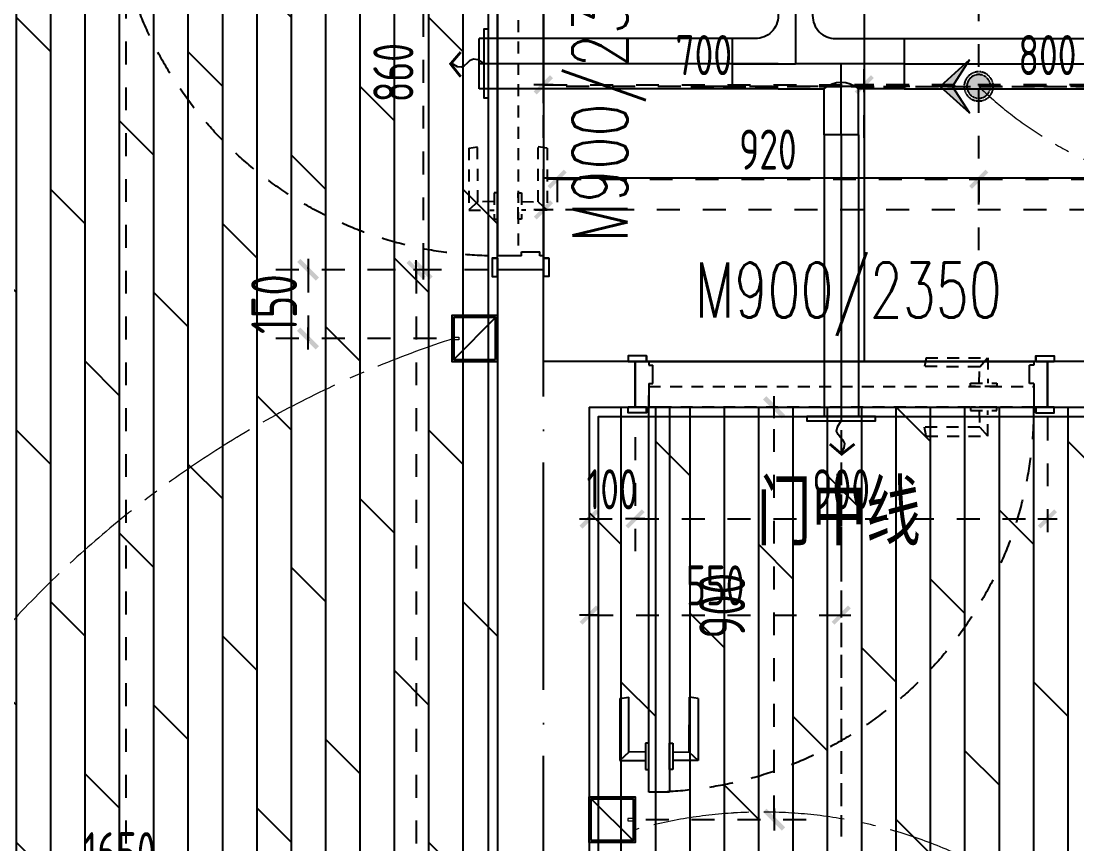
# Model space of a CAD drawing. Extents: x 133656 to 214778, y 12424 to 51506.
# Drawn here: x 158456 to 160760, y 17847 to 19642 of the extents above; entities that cross this region are included whole.
import ezdxf

# ---------------------------------------------------------------- set-up
doc = ezdxf.new("R2010")
doc.units = 0
doc.header["$MEASUREMENT"] = 0
for name, pattern in [('CENTER2', [1.125, 0.75, -0.125, 0.125, -0.125]), ('DASH', [0.35, 0.25, -0.1]), ('图纸索引线', [1.414175, 0.440583, -0.082865, 0.082865, -0.092515, 0.440583, -0.082865, 0.082865, -0.109034]), ('家具立面虚线', [93.035549, 25.891757, -20.481609, 26.180266, -20.481917]), ('家具虚线平面', [100, 50, -50]), ('索引', [26.102844, 8.811668, -1.657301, 1.657301, -1.850304, 8.811668, -1.657301, 1.657301]), ('轴线', [1279.947105, 991.697132, -142.311249, 0, -145.938724])]:
    doc.linetypes.add(name, pattern=pattern)
doc.layers.get('Defpoints').update_dxf_attribs({"color": 8})
for name, color, linetype in [('A31.土建轴线', 251, 'Continuous'), ('B4.装修完成面', 112, 'Continuous'), ('B6.新建墙体定位', 203, 'Continuous'), ('C1.新建门', 70, 'Continuous'), ('C2.门编号', 10, 'Continuous'), ('E1.地面-(平面图)', 136, 'Continuous'), ('E3.地面填充(网）', 250, 'Continuous'), ('E7.地面_尺寸', 50, 'Continuous'), ('G1.天花造型', 30, 'Continuous'), ('G3.天花灯具', 52, 'Continuous'), ('G4.天花灯位', 71, 'Continuous'), ('H3.顶面烟感', 102, 'Continuous'), ('K1.机电开关', 30, 'Continuous'), ('K2.强电插座', 132, 'Continuous'), ('WALL', 6, 'Continuous'), ('暖-风-平面图-新风-中心线', 5, 'CENTER2'), ('暖-风-平面图-新风-端线', 2, 'ByLayer'), ('暖-风-平面图-新风-风管', 3, 'ByLayer')]:
    doc.layers.add(name, color=color, linetype=linetype)
doc.layers.add('灯具连线', color=30, linetype='Continuous', lineweight=13)
doc.styles.add('_TCH_SPACE', font='SIMPLEX', dxfattribs={"height": 5, "bigfont": 'GBCBIG'})
doc.styles.add('宋体', font='')
doc.styles.add('标注数字', font='dim.shx', dxfattribs={"width": 0.8})
doc.styles.get('宋体').set_extended_font_data('SimSun')
doc.dimstyles.new('设计2017', dxfattribs={"dimscale": 100, "dimtxt": 2.5, "dimasz": 0.06, "dimexe": 2, "dimexo": 2.5, "dimgap": 0.6, "dimtad": 1, "dimdec": 0, "dimrnd": 5, "dimzin": 0, "dimdsep": 46, "dimtxsty": '标注数字', "dimblk": 'HBA_DIMENSION_TICK', "dimcen": 0.125, "dimclrd": 44, "dimclre": 44, "dimclrt": 50, "dimadec": 0, "dimazin": 0, "dimtfac": 1, "dimtdec": 0, "dimtix": 1, "dimtmove": 0, "dimatfit": 3, "dimldrblk": 'HBA_Leader_Arrow', "dimfxl": 7, "dimfxlon": 1, "dimtvp": 1, "dimtolj": 1, "dimtzin": 0, "dimarcsym": 0})

# ---------------------------------------------------------------- blocks, each defined once
blk = doc.blocks.new('HBA_DIMENSION_TICK')
at = {"color": 0, "linetype": 'ByBlock'}
for p, q in [((-10, 0), (0, 0)), ((0, 0), (10, 0))]:
    blk.add_line(p, q, dxfattribs=at)
at = {"color": 50, "linetype": 'ByBlock'}
blk.add_solid([(-10, -7), (-7, -10), (7, 10), (10, 7)], dxfattribs=at)
blk = doc.blocks.new('*D98')
at = {"layer": 'Defpoints', "color": 0, "linetype": '家具虚线平面', "transparency": 16777216}
for p in [(159696.1, 18799.6), (160099.6, 18799.6), (159696.1, 17899.6)]:
    blk.add_point(p, dxfattribs=at)
at = {"layer": 'K2.强电插座', "color": 44, "linetype": '家具虚线平面', "lineweight": -2, "transparency": 16777216}
for p, q in [((159819.6, 18799.6), (160179.6, 18799.6)), ((160099.6, 17902), (160099.6, 18797.2)), ((159819.6, 17899.6), (160179.6, 17899.6))]:
    blk.add_line(p, q, dxfattribs=at)
at = {"layer": 'K2.强电插座', "color": 44, "linetype": '家具虚线平面', "lineweight": -2, "transparency": 16777216, "xscale": 2.4, "yscale": 2.4, "zscale": 2.4}
for p, rotation in [((160099.6, 18799.6), 90), ((160099.6, 17899.6), 270)]:
    blk.add_blockref('HBA_DIMENSION_TICK', p, dxfattribs=dict(at, rotation=rotation))
at = {"layer": 'K2.强电插座', "color": 50, "linetype": '家具虚线平面', "transparency": 16777216, "insert": (159986.4, 18366.3), "char_height": 100, "attachment_point": 5, "rotation": 90, "style": '标注数字'}
blk.add_mtext('\\A1;900', dxfattribs=at)
blk = doc.blocks.new('HBA_Leader_Arrow')
at = {"color": 0, "linetype": 'ByBlock', "ltscale": 0.5}
blk.add_line((3.5, 0), (-10, 0), dxfattribs=at)
for points in [[(-10.99, 11.28), (-6.57, 14.38), (-0.55, 0), (3.5, 0)], [(-10.99, -11.28), (-6.57, -14.38), (-0.55, 0), (3.5, 0)]]:
    blk.add_solid(points, dxfattribs=at)
blk = doc.blocks.new('*U55')
at = {"linetype": 'ByBlock'}
blk.add_line((6.7, 6.7), (0.3, 0.3), dxfattribs=at)
for points in [[(0, 7), (7, 7), (7, 0), (0, 0)], [(0.3, 6.7), (6.7, 6.7), (6.7, 0.3), (0.3, 0.3)]]:
    blk.add_lwpolyline(points, close=True, dxfattribs=at)
at = {"color": 0, "linetype": 'ByBlock', "lineweight": 0}
blk.add_lwpolyline([(3.7, 1.09), (3.3, 1.09), (3.3, 0.3), (3.7, 0.3)], close=True, dxfattribs=at)
blk = doc.blocks.new('*D141')
at = {"layer": 'Defpoints', "color": 0, "linetype": '家具虚线平面', "transparency": 16777216}
for p in [(159496.1, 19099.6), (159082.5, 18949.6), (159496.1, 18949.6)]:
    blk.add_point(p, dxfattribs=at)
at = {"layer": 'K1.机电开关', "color": 44, "linetype": '家具虚线平面', "lineweight": -2, "transparency": 16777216}
for p, q in [((159082.5, 19102), (159082.5, 19104.4)), ((159362.5, 19099.6), (159002.5, 19099.6)), ((159082.5, 19099.6), (159082.5, 18949.6)), ((159362.5, 18949.6), (159002.5, 18949.6)), ((159082.5, 18947.2), (159082.5, 18944.8))]:
    blk.add_line(p, q, dxfattribs=at)
at = {"layer": 'K1.机电开关', "color": 44, "linetype": '家具虚线平面', "lineweight": -2, "transparency": 16777216, "xscale": 2.4, "yscale": 2.4, "zscale": 2.4}
for p, rotation in [((159082.5, 19099.6), 270), ((159082.5, 18949.6), 90)]:
    blk.add_blockref('HBA_DIMENSION_TICK', p, dxfattribs=dict(at, rotation=rotation))
at = {"layer": 'K1.机电开关', "color": 50, "linetype": '家具虚线平面', "transparency": 16777216, "insert": (159008.5, 19024.6), "char_height": 100, "attachment_point": 5, "rotation": 90, "style": '标注数字'}
blk.add_mtext('\\A1;150', dxfattribs=at)
blk = doc.blocks.new('A$C19652AA9')
h = blk.add_hatch(color=0)
h.dxf.hatch_style = 1
h.paths.add_polyline_path([(31.9, 90.8), (90.2, 0.1), (31.9, -90.8), (132.6, 0)])
h = blk.add_hatch(color=0)
h.dxf.hatch_style = 1
edge = h.paths.add_edge_path()
edge.add_arc((0, 0), 40.5, 0, 360)
at = {"color": 0}
blk.add_lwpolyline([(31.9, 90.8), (132.6, 0), (31.9, -90.8), (90.2, 0.1)], close=True, dxfattribs=at)
at = {"color": 0, "linetype": '图纸索引线'}
for radius in [50, 40.5]:
    blk.add_circle((0, 0), radius, dxfattribs=at)
blk = doc.blocks.new('*U238')
at = {"layer": 'C1.新建门'}
for p, q in [((45, 840), (0, 840)), ((0, 840), (0, 0)), ((45, 0), (45, 840)), ((-7.2, 790.3), (0, 790.3)), ((-7.2, 733.2), (-7.2, 790.3)), ((0, 790.3), (0, 733.2)), ((52.2, 790.3), (45, 790.3)), ((45, 790.3), (45, 733.2)), ((52.2, 733.2), (52.2, 790.3)), ((-63.1, 770.8), (-7.2, 771)), ((-62.9, 635.8), (-63.1, 770.8)), ((-43.4, 752.9), (-63.1, 770.8)), ((108.1, 770.8), (52.2, 771)), ((88.4, 752.9), (108.1, 770.8)), ((107.9, 635.8), (108.1, 770.8)), ((-43.4, 752.9), (-43.5, 632.7)), ((-7.2, 751.9), (-43.4, 752.9)), ((-7.2, 733.2), (-7.2, 751.9)), ((52.2, 751.9), (88.4, 752.9)), ((52.2, 733.2), (52.2, 751.9)), ((88.4, 752.9), (88.5, 632.7)), ((0, 733.2), (-7.2, 733.2)), ((45, 733.2), (52.2, 733.2)), ((-62.9, 635.8), (-43.5, 632.7)), ((107.9, 635.8), (88.5, 632.7)), ((45, 0), (0, 0))]:
    blk.add_line(p, q, dxfattribs=at)
at = {"layer": 'C1.新建门', "color": 39, "linetype": '家具立面虚线'}
for p, q in [((605, 62.9), (601.9, 43.5)), ((605, 62.9), (740, 63.1)), ((722.1, 43.4), (740, 63.1)), ((740, 63.1), (740.2, 7.2)), ((722.1, 43.4), (601.9, 43.5)), ((721.1, 7.2), (722.1, 43.4)), ((702.3, 0), (702.3, 7.2)), ((702.3, 7.2), (721.1, 7.2)), ((702.3, 7.2), (759.5, 7.2)), ((759.5, 0), (702.3, 0)), ((759.5, 7.2), (759.5, 0)), ((702.3, -45), (702.3, -52.2)), ((759.5, -45), (702.3, -45)), ((759.5, -52.2), (759.5, -45)), ((702.3, -52.2), (721.1, -52.2)), ((702.3, -52.2), (759.5, -52.2)), ((721.1, -52.2), (722.1, -88.4)), ((740, -108.1), (740.2, -52.2)), ((722.1, -88.4), (601.9, -88.5)), ((605, -107.9), (601.9, -88.5)), ((722.1, -88.4), (740, -108.1)), ((605, -107.9), (740, -108.1))]:
    blk.add_line(p, q, dxfattribs=at)
blk.add_lwpolyline([(0, -45), (840, -45), (840, 0), (0, 0)], close=True, dxfattribs=at)
at = {"layer": 'C1.新建门', "linetype": '家具立面虚线', "ltscale": 2}
blk.add_arc((0, 0), 840, 1.2422, 90, dxfattribs=at)
blk = doc.blocks.new('线条方形')
at = {"color": 0}
blk.add_lwpolyline([(0, -12), (0, 0), (-40, 0)], dxfattribs=at)
blk.add_lwpolyline([(-40, 0), (0, 0), (0, -12), (-40, -12)], close=True, dxfattribs=at)
blk = doc.blocks.new('*U241')
at = {"color": 33}
for p, q in [((830, -52), (830, 0)), ((840, 0), (830, 0)), ((860, -100), (860, 0)), ((-40, -100), (-40, 0)), ((-20, 0), (-10, 0)), ((-10, -52), (-10, 0)), ((-10, -52), (-1, -52)), ((-1, -52), (-1, -92)), ((830, -52), (821, -52)), ((821, -52), (821, -92)), ((-10, -100), (-10, -92)), ((-10, -92), (-1, -92)), ((830, -92), (821, -92)), ((830, -100), (830, -92)), ((-15, -100), (-10, -100)), ((835, -100), (830, -100))]:
    blk.add_line(p, q, dxfattribs=at)
at = {"layer": 'E1.地面-(平面图)'}
for p, q in [((-10, 0), (830, 0)), ((-10, -100), (830, -100))]:
    blk.add_line(p, q, dxfattribs=at)
at = {"layer": 'G1.天花造型', "color": 4}
for p, q in [((-10, 0), (830, 0)), ((-10, 0), (830, 0)), ((-10, -100), (830, -100)), ((-10, -100), (830, -100))]:
    blk.add_line(p, q, dxfattribs=at)
at = {"color": 33, "xscale": -1, "rotation": 180}
blk.add_blockref('线条方形', (-15, 0), dxfattribs=at)
at = {"color": 33, "rotation": 180}
blk.add_blockref('线条方形', (835, 0), dxfattribs=at)
at = {"color": 33}
blk.add_blockref('线条方形', (-15, -100), dxfattribs=at)
at = {"color": 33, "xscale": -1}
blk.add_blockref('线条方形', (835, -100), dxfattribs=at)
blk = doc.blocks.new('*U242')
at = {"color": 33}
for p, q in [((830, -52), (830, 0)), ((840, 0), (830, 0)), ((860, -100), (860, 0)), ((-40, -100), (-40, 0)), ((-20, 0), (-10, 0)), ((-10, -52), (-10, 0)), ((-10, -52), (-1, -52)), ((-1, -52), (-1, -92)), ((830, -52), (821, -52)), ((821, -52), (821, -92)), ((-10, -100), (-10, -92)), ((-10, -92), (-1, -92)), ((830, -92), (821, -92)), ((830, -100), (830, -92)), ((-15, -100), (-10, -100)), ((835, -100), (830, -100))]:
    blk.add_line(p, q, dxfattribs=at)
at = {"layer": 'E1.地面-(平面图)'}
for p, q in [((-10, 0), (830, 0)), ((-10, -100), (830, -100))]:
    blk.add_line(p, q, dxfattribs=at)
at = {"layer": 'G1.天花造型', "color": 4}
for p, q in [((-10, 0), (830, 0)), ((-10, 0), (830, 0)), ((-10, -100), (830, -100)), ((-10, -100), (830, -100))]:
    blk.add_line(p, q, dxfattribs=at)
at = {"color": 33, "xscale": -1, "rotation": 180}
blk.add_blockref('线条方形', (-15, 0), dxfattribs=at)
at = {"color": 33, "rotation": 180}
blk.add_blockref('线条方形', (835, 0), dxfattribs=at)
at = {"color": 33}
blk.add_blockref('线条方形', (-15, -100), dxfattribs=at)
at = {"color": 33, "xscale": -1}
blk.add_blockref('线条方形', (835, -100), dxfattribs=at)
blk = doc.blocks.new('*D269')
at = {"layer": 'Defpoints', "color": 0, "linetype": '家具虚线平面', "transparency": 16777216}
for p in [(160296.1, 19503.2), (160296.1, 19299.6), (161096.1, 19299.6)]:
    blk.add_point(p, dxfattribs=at)
at = {"layer": 'E7.地面_尺寸', "color": 44, "linetype": '家具虚线平面', "lineweight": -2, "transparency": 16777216}
for p, q in [((160296.1, 19387.1), (160296.1, 19573.2)), ((161096.1, 19387.1), (161096.1, 19573.2)), ((161094, 19503.2), (160298.2, 19503.2))]:
    blk.add_line(p, q, dxfattribs=at)
at = {"layer": 'E7.地面_尺寸', "color": 44, "linetype": '家具虚线平面', "lineweight": -2, "transparency": 16777216, "xscale": 2.1, "yscale": 2.1, "zscale": 2.1, "rotation": 180}
blk.add_blockref('HBA_DIMENSION_TICK', (160296.1, 19503.2), dxfattribs=at)
at = {"layer": 'E7.地面_尺寸', "color": 44, "linetype": '家具虚线平面', "lineweight": -2, "transparency": 16777216, "xscale": 2.1, "yscale": 2.1, "zscale": 2.1}
blk.add_blockref('HBA_DIMENSION_TICK', (161096.1, 19503.2), dxfattribs=at)
at = {"layer": 'E7.地面_尺寸', "color": 50, "linetype": '家具虚线平面', "transparency": 16777216, "insert": (160696.1, 19567.9), "char_height": 87.5, "attachment_point": 5, "style": '标注数字'}
blk.add_mtext('\\A1;800', dxfattribs=at)
blk = doc.blocks.new('*D271')
at = {"layer": 'Defpoints', "color": 0, "linetype": '家具虚线平面', "transparency": 16777216}
for p in [(160296.1, 19503.2), (159596.1, 19299.6), (160296.1, 19299.6)]:
    blk.add_point(p, dxfattribs=at)
at = {"layer": 'E7.地面_尺寸', "color": 44, "linetype": '家具虚线平面', "lineweight": -2, "transparency": 16777216}
for p, q in [((159596.1, 19387.1), (159596.1, 19573.2)), ((160296.1, 19387.1), (160296.1, 19573.2)), ((159598.2, 19503.2), (160294, 19503.2))]:
    blk.add_line(p, q, dxfattribs=at)
at = {"layer": 'E7.地面_尺寸', "color": 44, "linetype": '家具虚线平面', "lineweight": -2, "transparency": 16777216, "xscale": 2.1, "yscale": 2.1, "zscale": 2.1, "rotation": 180}
blk.add_blockref('HBA_DIMENSION_TICK', (159596.1, 19503.2), dxfattribs=at)
at = {"layer": 'E7.地面_尺寸', "color": 44, "linetype": '家具虚线平面', "lineweight": -2, "transparency": 16777216, "xscale": 2.1, "yscale": 2.1, "zscale": 2.1}
blk.add_blockref('HBA_DIMENSION_TICK', (160296.1, 19503.2), dxfattribs=at)
at = {"layer": 'E7.地面_尺寸', "color": 50, "linetype": '家具虚线平面', "transparency": 16777216, "insert": (159946.1, 19567.9), "char_height": 87.5, "attachment_point": 5, "style": '标注数字'}
blk.add_mtext('\\A1;700', dxfattribs=at)
blk = doc.blocks.new('xfk')
at = {"const_width": 6}
blk.add_lwpolyline([(28.9, 60.4), (0.9, 82.5), (-24.9, 60.4)], dxfattribs=at)
blk.add_lwpolyline([(-0.6, 80.6), (6.7, 68.3), (7.5, 59.1), (4, 52), (-1.6, 45.8), (-7, 39.6), (-10, 32.3), (-8.4, 22.8), (0, 10)])
blk.add_lwpolyline([(75, 0), (-75, 0), (-75, 10), (75, 10)], close=True)
blk = doc.blocks.new('*D314')
at = {"layer": 'Defpoints', "color": 0, "linetype": '家具虚线平面', "transparency": 16777216}
for p in [(159696.1, 18730), (160246.1, 18720), (160246.1, 18345.9)]:
    blk.add_point(p, dxfattribs=at)
at = {"layer": 'H3.顶面烟感', "color": 44, "linetype": '家具虚线平面', "lineweight": -2, "transparency": 16777216}
for p, q in [((159696.1, 18590.9), (159696.1, 18275.9)), ((160246.1, 18590.9), (160246.1, 18275.9)), ((159698.2, 18345.9), (160244, 18345.9))]:
    blk.add_line(p, q, dxfattribs=at)
at = {"layer": 'H3.顶面烟感', "color": 44, "linetype": '家具虚线平面', "lineweight": -2, "transparency": 16777216, "xscale": 2.1, "yscale": 2.1, "zscale": 2.1, "rotation": 180}
blk.add_blockref('HBA_DIMENSION_TICK', (159696.1, 18345.9), dxfattribs=at)
at = {"layer": 'H3.顶面烟感', "color": 44, "linetype": '家具虚线平面', "lineweight": -2, "transparency": 16777216, "xscale": 2.1, "yscale": 2.1, "zscale": 2.1}
blk.add_blockref('HBA_DIMENSION_TICK', (160246.1, 18345.9), dxfattribs=at)
at = {"layer": 'H3.顶面烟感', "color": 50, "linetype": '家具虚线平面', "transparency": 16777216, "insert": (159971.1, 18410.7), "char_height": 87.5, "attachment_point": 5, "style": '标注数字'}
blk.add_mtext('\\A1;550', dxfattribs=at)
blk = doc.blocks.new('*D318')
at = {"layer": 'Defpoints', "color": 0, "linetype": '家具虚线平面', "transparency": 16777216}
for p in [(159496.1, 17763.8), (159496.1, 17559.6), (157846.1, 17474.6)]:
    blk.add_point(p, dxfattribs=at)
at = {"layer": 'H3.顶面烟感', "color": 44, "linetype": '家具虚线平面', "lineweight": -2, "transparency": 16777216}
for p, q in [((157846.1, 17562.1), (157846.1, 17833.8)), ((159496.1, 17647.1), (159496.1, 17833.8)), ((157848.2, 17763.8), (159494, 17763.8))]:
    blk.add_line(p, q, dxfattribs=at)
at = {"layer": 'H3.顶面烟感', "color": 44, "linetype": '家具虚线平面', "lineweight": -2, "transparency": 16777216, "xscale": 2.1, "yscale": 2.1, "zscale": 2.1, "rotation": 180}
blk.add_blockref('HBA_DIMENSION_TICK', (157846.1, 17763.8), dxfattribs=at)
at = {"layer": 'H3.顶面烟感', "color": 44, "linetype": '家具虚线平面', "lineweight": -2, "transparency": 16777216, "xscale": 2.1, "yscale": 2.1, "zscale": 2.1}
blk.add_blockref('HBA_DIMENSION_TICK', (159496.1, 17763.8), dxfattribs=at)
at = {"layer": 'H3.顶面烟感', "color": 50, "linetype": '家具虚线平面', "transparency": 16777216, "insert": (158671.1, 17828.6), "char_height": 87.5, "attachment_point": 5, "style": '标注数字'}
blk.add_mtext('\\A1;1650', dxfattribs=at)
blk = doc.blocks.new('*D466')
at = {"layer": 'B6.新建墙体定位', "color": 44, "linetype": '家具虚线平面', "lineweight": -2, "transparency": 16777216}
for p, q in [((159473.6, 19959.6), (159263.4, 19959.6)), ((159333.4, 19957.5), (159333.4, 19101.7)), ((159473.6, 19099.6), (159263.4, 19099.6))]:
    blk.add_line(p, q, dxfattribs=at)
at = {"layer": 'Defpoints', "color": 0, "linetype": '家具虚线平面', "transparency": 16777216}
for p in [(159561.1, 19959.6), (159333.4, 19099.6), (159561.1, 19099.6)]:
    blk.add_point(p, dxfattribs=at)
at = {"layer": 'B6.新建墙体定位', "color": 44, "linetype": '家具虚线平面', "lineweight": -2, "transparency": 16777216, "xscale": 2.1, "yscale": 2.1, "zscale": 2.1}
for p, rotation in [((159333.4, 19959.6), 90), ((159333.4, 19099.6), 270)]:
    blk.add_blockref('HBA_DIMENSION_TICK', p, dxfattribs=dict(at, rotation=rotation))
at = {"layer": 'B6.新建墙体定位', "color": 50, "linetype": '家具虚线平面', "transparency": 16777216, "insert": (159268.7, 19529.6), "char_height": 87.5, "attachment_point": 5, "rotation": 90, "style": '标注数字'}
blk.add_mtext('\\A1;860', dxfattribs=at)
blk = doc.blocks.new('*D467')
at = {"layer": 'B6.新建墙体定位', "color": 44, "linetype": '家具虚线平面', "lineweight": -2, "transparency": 16777216}
for p, q in [((159473.6, 19099.6), (159248.4, 19099.6)), ((159318.4, 19097.5), (159318.4, 15201.7)), ((159318.4, 15199.6), (159388.4, 15199.6))]:
    blk.add_line(p, q, dxfattribs=at)
at = {"layer": 'Defpoints', "color": 0, "linetype": '家具虚线平面', "transparency": 16777216}
for p in [(159561.1, 19099.6), (159296.1, 15199.6), (159318.4, 15199.6)]:
    blk.add_point(p, dxfattribs=at)
at = {"layer": 'B6.新建墙体定位', "color": 44, "linetype": '家具虚线平面', "lineweight": -2, "transparency": 16777216, "xscale": 2.1, "yscale": 2.1, "zscale": 2.1}
for p, rotation in [((159318.4, 19099.6), 90), ((159318.4, 15199.6), 270)]:
    blk.add_blockref('HBA_DIMENSION_TICK', p, dxfattribs=dict(at, rotation=rotation))
at = {"layer": 'B6.新建墙体定位', "color": 50, "linetype": '家具虚线平面', "transparency": 16777216, "insert": (159253.7, 17149.6), "char_height": 87.5, "attachment_point": 5, "rotation": 90, "style": '标注数字'}
blk.add_mtext('\\A1;3900', dxfattribs=at)
blk = doc.blocks.new('*D468')
at = {"layer": 'B6.新建墙体定位', "color": 44, "linetype": '家具虚线平面', "lineweight": -2, "transparency": 16777216}
for p, q in [((158929.9, 20099.6), (158614.9, 20099.6)), ((158684.9, 20097.5), (158684.9, 15201.7)), ((158929.9, 15199.6), (158614.9, 15199.6))]:
    blk.add_line(p, q, dxfattribs=at)
at = {"layer": 'Defpoints', "color": 0, "linetype": '家具虚线平面', "transparency": 16777216}
for p in [(159091.7, 20099.6), (158684.9, 15199.6), (159121.4, 15199.6)]:
    blk.add_point(p, dxfattribs=at)
at = {"layer": 'B6.新建墙体定位', "color": 44, "linetype": '家具虚线平面', "lineweight": -2, "transparency": 16777216, "xscale": 2.1, "yscale": 2.1, "zscale": 2.1}
for p, rotation in [((158684.9, 20099.6), 90), ((158684.9, 15199.6), 270)]:
    blk.add_blockref('HBA_DIMENSION_TICK', p, dxfattribs=dict(at, rotation=rotation))
at = {"layer": 'B6.新建墙体定位', "color": 50, "linetype": '家具虚线平面', "transparency": 16777216, "insert": (158620.2, 17649.6), "char_height": 87.5, "attachment_point": 5, "rotation": 90, "style": '标注数字'}
blk.add_mtext('\\A1;4900', dxfattribs=at)
blk = doc.blocks.new('*D485')
at = {"layer": 'B6.新建墙体定位', "color": 44, "linetype": '家具虚线平面', "lineweight": -2, "transparency": 16777216}
for p, q in [((159796.1, 18734.1), (159796.1, 18485.7)), ((159696.1, 18712.1), (159696.1, 18485.7)), ((159694, 18555.7), (159691.9, 18555.7)), ((159696.1, 18555.7), (159796.1, 18555.7)), ((159798.2, 18555.7), (159800.3, 18555.7))]:
    blk.add_line(p, q, dxfattribs=at)
at = {"layer": 'Defpoints', "color": 0, "linetype": '家具虚线平面', "transparency": 16777216}
for p in [(159796.1, 18821.6), (159696.1, 18799.6), (159796.1, 18555.7)]:
    blk.add_point(p, dxfattribs=at)
at = {"layer": 'B6.新建墙体定位', "color": 44, "linetype": '家具虚线平面', "lineweight": -2, "transparency": 16777216, "xscale": 2.1, "yscale": 2.1, "zscale": 2.1}
blk.add_blockref('HBA_DIMENSION_TICK', (159696.1, 18555.7), dxfattribs=at)
at = {"layer": 'B6.新建墙体定位', "color": 44, "linetype": '家具虚线平面', "lineweight": -2, "transparency": 16777216, "xscale": 2.1, "yscale": 2.1, "zscale": 2.1, "rotation": 180}
blk.add_blockref('HBA_DIMENSION_TICK', (159796.1, 18555.7), dxfattribs=at)
at = {"layer": 'B6.新建墙体定位', "color": 50, "linetype": '家具虚线平面', "transparency": 16777216, "insert": (159746.1, 18620.5), "char_height": 87.5, "attachment_point": 5, "style": '标注数字'}
blk.add_mtext('\\A1;100', dxfattribs=at)
blk = doc.blocks.new('*D486')
at = {"layer": 'B6.新建墙体定位', "color": 44, "linetype": '家具虚线平面', "lineweight": -2, "transparency": 16777216}
for p, q in [((160696.1, 18777.1), (160696.1, 18485.7)), ((159796.1, 18734.1), (159796.1, 18485.7)), ((159798.2, 18555.7), (160694, 18555.7))]:
    blk.add_line(p, q, dxfattribs=at)
at = {"layer": 'Defpoints', "color": 0, "linetype": '家具虚线平面', "transparency": 16777216}
for p in [(160696.1, 18864.6), (159796.1, 18821.6), (160696.1, 18555.7)]:
    blk.add_point(p, dxfattribs=at)
at = {"layer": 'B6.新建墙体定位', "color": 44, "linetype": '家具虚线平面', "lineweight": -2, "transparency": 16777216, "xscale": 2.1, "yscale": 2.1, "zscale": 2.1, "rotation": 180}
blk.add_blockref('HBA_DIMENSION_TICK', (159796.1, 18555.7), dxfattribs=at)
at = {"layer": 'B6.新建墙体定位', "color": 44, "linetype": '家具虚线平面', "lineweight": -2, "transparency": 16777216, "xscale": 2.1, "yscale": 2.1, "zscale": 2.1}
blk.add_blockref('HBA_DIMENSION_TICK', (160696.1, 18555.7), dxfattribs=at)
at = {"layer": 'B6.新建墙体定位', "color": 50, "linetype": '家具虚线平面', "transparency": 16777216, "insert": (160246.1, 18620.5), "char_height": 87.5, "attachment_point": 5, "style": '标注数字'}
blk.add_mtext('\\A1;900', dxfattribs=at)
blk = doc.blocks.new('*D535')
at = {"layer": 'Defpoints', "color": 0, "linetype": '家具虚线平面', "transparency": 16777216}
for p in [(159626.1, 19345.7), (160546.1, 19345.7), (160546.1, 19297)]:
    blk.add_point(p, dxfattribs=at)
at = {"layer": 'G4.天花灯位', "color": 44, "linetype": '家具虚线平面', "lineweight": -2, "transparency": 16777216}
for p, q in [((159626.1, 19297), (159626.1, 19227)), ((159628.2, 19297), (160544, 19297)), ((160546.1, 19297), (160546.1, 19227))]:
    blk.add_line(p, q, dxfattribs=at)
at = {"layer": 'G4.天花灯位', "color": 44, "linetype": '家具虚线平面', "lineweight": -2, "transparency": 16777216, "xscale": 2.1, "yscale": 2.1, "zscale": 2.1, "rotation": 180}
blk.add_blockref('HBA_DIMENSION_TICK', (159626.1, 19297), dxfattribs=at)
at = {"layer": 'G4.天花灯位', "color": 44, "linetype": '家具虚线平面', "lineweight": -2, "transparency": 16777216, "xscale": 2.1, "yscale": 2.1, "zscale": 2.1}
blk.add_blockref('HBA_DIMENSION_TICK', (160546.1, 19297), dxfattribs=at)
at = {"layer": 'G4.天花灯位', "color": 50, "linetype": '家具虚线平面', "transparency": 16777216, "insert": (160086.1, 19361.8), "char_height": 87.5, "attachment_point": 5, "style": '标注数字'}
blk.add_mtext('\\A1;920', dxfattribs=at)
blk = doc.blocks.new('*D536')
at = {"layer": 'Defpoints', "color": 0, "linetype": '家具虚线平面', "transparency": 16777216}
for p in [(160546.1, 19345.7), (161746.1, 19297), (161746.1, 19297)]:
    blk.add_point(p, dxfattribs=at)
at = {"layer": 'G4.天花灯位', "color": 44, "linetype": '家具虚线平面', "lineweight": -2, "transparency": 16777216}
for p, q in [((161746.1, 19297), (161746.1, 19367)), ((160546.1, 19297), (160546.1, 19227)), ((160548.2, 19297), (161744, 19297))]:
    blk.add_line(p, q, dxfattribs=at)
at = {"layer": 'G4.天花灯位', "color": 44, "linetype": '家具虚线平面', "lineweight": -2, "transparency": 16777216, "xscale": 2.1, "yscale": 2.1, "zscale": 2.1, "rotation": 180}
blk.add_blockref('HBA_DIMENSION_TICK', (160546.1, 19297), dxfattribs=at)
at = {"layer": 'G4.天花灯位', "color": 44, "linetype": '家具虚线平面', "lineweight": -2, "transparency": 16777216, "xscale": 2.1, "yscale": 2.1, "zscale": 2.1}
blk.add_blockref('HBA_DIMENSION_TICK', (161746.1, 19297), dxfattribs=at)
at = {"layer": 'G4.天花灯位', "color": 50, "linetype": '家具虚线平面', "transparency": 16777216, "insert": (161146.1, 19361.8), "char_height": 87.5, "attachment_point": 5, "style": '标注数字'}
blk.add_mtext('\\A1;1200', dxfattribs=at)
blk = doc.blocks.new('*D599')
at = {"layer": 'B6.新建墙体定位', "color": 44, "linetype": '家具虚线平面', "lineweight": -2, "transparency": 16777216}
for p, q in [((159596.1, 18987.1), (159596.1, 19300.1)), ((162696.1, 18987.1), (162696.1, 19300.1)), ((162694, 19230.1), (159598.2, 19230.1))]:
    blk.add_line(p, q, dxfattribs=at)
at = {"layer": 'Defpoints', "color": 0, "linetype": '家具虚线平面', "transparency": 16777216}
for p in [(159596.1, 19230.1), (159596.1, 18899.6), (162696.1, 18899.6)]:
    blk.add_point(p, dxfattribs=at)
at = {"layer": 'B6.新建墙体定位', "color": 44, "linetype": '家具虚线平面', "lineweight": -2, "transparency": 16777216, "xscale": 2.1, "yscale": 2.1, "zscale": 2.1, "rotation": 180}
blk.add_blockref('HBA_DIMENSION_TICK', (159596.1, 19230.1), dxfattribs=at)
at = {"layer": 'B6.新建墙体定位', "color": 44, "linetype": '家具虚线平面', "lineweight": -2, "transparency": 16777216, "xscale": 2.1, "yscale": 2.1, "zscale": 2.1}
blk.add_blockref('HBA_DIMENSION_TICK', (162696.1, 19230.1), dxfattribs=at)
at = {"layer": 'B6.新建墙体定位', "color": 50, "linetype": '家具虚线平面', "transparency": 16777216, "insert": (161146.1, 19294.9), "char_height": 87.5, "attachment_point": 5, "style": '标注数字'}
blk.add_mtext('\\A1;3100', dxfattribs=at)
blk = doc.blocks.new('新风口')
at = {"layer": '暖-风-平面图-新风-中心线'}
for p, q in [((2216.6, 1872.9), (2216.6, 1717.9)), ((2079.1, 1717.9), (2216.6, 1717.9)), ((2454.1, 1717.9), (2216.6, 1717.9)), ((2316.6, 1562.9), (2316.6, 1717.9))]:
    blk.add_line(p, q, dxfattribs=at)
for points in [[(2179.1, 1717.9), (1526.5, 1717.9)], [(2454.1, 1717.9), (3157, 1717.9)], [(2316.6, 1562.9), (2316.6, 948)]]:
    blk.add_lwpolyline(points, dxfattribs=at)
at = {"layer": '暖-风-平面图-新风-端线'}
for points in [[(1526.5, 1662.9), (1526.5, 1772.9)], [(2079.1, 1662.9), (2079.1, 1772.9)], [(2454.1, 1772.9), (2454.1, 1662.9)], [(2354.1, 1562.9), (2279.1, 1562.9)], [(2279.1, 948), (2354.1, 948)]]:
    blk.add_lwpolyline(points, dxfattribs=at)
at = {"layer": '暖-风-平面图-新风-风管'}
for points in [[(2179.1, 1872.9), (2179.1, 1822.9, -0.414214), (2129.1, 1772.9), (2079.1, 1772.9)], [(2254.1, 1872.9), (2254.1, 1822.9, 0.414214), (2304.1, 1772.9), (2454.1, 1772.9)], [(2279.1, 1662.9, -0.392699), (2354.1, 1662.9)]]:
    blk.add_lwpolyline(points, format="xyb", dxfattribs=at)
for points in [[(2079.1, 1772.9), (1526.5, 1772.9)], [(2454.1, 1772.9), (3157, 1772.9)], [(2179.1, 1662.9), (1526.5, 1662.9)], [(2179.1, 1662.9), (2279.1, 1662.9)], [(2279.1, 1562.9), (2279.1, 1662.9)], [(2454.1, 1662.9), (2354.1, 1662.9)], [(2354.1, 1562.9), (2354.1, 1662.9)], [(2454.1, 1662.9), (3157, 1662.9)], [(2279.1, 1562.9), (2279.1, 948)], [(2354.1, 1562.9), (2354.1, 948)]]:
    blk.add_lwpolyline(points, dxfattribs=at)

msp = doc.modelspace()

# ---------------------------------------------------------------- hatches: boundary and pattern name
at = {"layer": 'E1.地面-(平面图)'}
h = msp.add_hatch(dxfattribs=at)
h.set_pattern_fill('_USER', color=256, scale=800, double=1, pattern_type=0)
h.set_pattern_definition([(0, (166696.1, 19299.6), (0, 800), []), (90, (166696.1, 19299.6), (-800, 5e-14), [])])
h.paths.add_polyline_path([(165596.1, 23099.6), (162696.1, 23099.6), (162696.1, 20099.6), (159596.1, 20099.6), (159596.1, 18899.6), (162696.1, 18899.6), (162696.1, 14499.6), (163156.1, 14499.6), (163156.1, 14519.6), (166236.1, 14519.6), (166236.1, 14499.6), (166696.1, 14499.6), (166696.1, 14699.6), (166671.1, 14704.6), (166671.1, 17694.6), (166666.1, 17694.6), (166666.1, 18487.1), (166671.1, 18489.6), (166671.1, 18639.6), (166696.1, 18899.6), (167246.1, 18899.6), (167246.1, 20099.6), (165596.1, 20099.6)])
at = {"layer": 'E3.地面填充(网）'}
h = msp.add_hatch(dxfattribs=at)
h.set_pattern_fill('DOLMIT', color=256, scale=300, angle=90)
h.set_pattern_definition([(90, (159496.07, 20099.63), (-75, 5e-15), []), (135, (159496.07, 20099.63), (-150, -150), [106.066, -212.132])])
h.paths.add_polyline_path([(156756.1, 15199.6), (156756.1, 15219.6), (159136.1, 15219.7), (159136.1, 15199.6), (159496.1, 15199.6), (159496.1, 20099.6), (156196.1, 20099.6), (156196.1, 15199.6)])
h = msp.add_hatch(dxfattribs=at)
h.set_pattern_fill('DOLMIT', color=256, scale=300, angle=90)
h.set_pattern_definition([(90, (161266.07, 11899.63), (-75, 5e-15), []), (135, (161266.07, 11899.63), (-150, -150), [106.066, -212.132])])
h.paths.add_polyline_path([(160656.1, 15199.6), (160656.1, 15219.6), (162236.1, 15219.6), (162236.1, 15219.6), (162496.1, 15219.6), (162496.1, 18799.6), (159696.1, 18799.6), (159696.1, 15199.6)])

# ---------------------------------------------------------------- linework, layer by layer
at = {"layer": 'A31.土建轴线', "linetype": '轴线', "ltscale": 0.5}
msp.add_line((159596.1, 13702.3), (159596.1, 20299.6), dxfattribs=at)
at = {"layer": 'G1.天花造型'}
for points in [[(156216.1, 15219.6), (159476.1, 15219.6), (159476.1, 20079.6), (156216.1, 20079.6)], [(159496.1, 19999.6), (159596.1, 19999.6), (159596.1, 19099.6), (159496.1, 19099.6)], [(159796.1, 18799.6), (160696.1, 18799.6), (160696.1, 18899.6), (159796.1, 18899.6)], [(162476.1, 15219.6), (159716.1, 15219.6), (159716.1, 18779.6), (162476.1, 18779.6)]]:
    msp.add_lwpolyline(points, close=True, dxfattribs=at)
at = {"layer": 'G4.天花灯位', "linetype": '家具虚线平面'}
for p, q in [((160546.1, 19142.1), (160546.1, 19850.3)), ((162696.1, 19499.6), (159596.1, 19499.6))]:
    msp.add_line(p, q, dxfattribs=at)
at = {"layer": 'H3.顶面烟感', "linetype": 'DASH', "ltscale": 200}
for p, q in [((159918.1, 19499.6), (162496.1, 19499.6)), ((160246.1, 19099.3), (160246.1, 17863.1))]:
    msp.add_line(p, q, dxfattribs=at)
at = {"layer": 'WALL'}
for p, q in [((159496.1, 19099.6), (159496.1, 15199.6)), ((159596.1, 19099.6), (159496.1, 19099.6)), ((159596.1, 18899.6), (159596.1, 19099.6)), ((159796.1, 18899.6), (159596.1, 18899.6)), ((159796.1, 18799.6), (159796.1, 18899.6)), ((162696.1, 18899.6), (160696.1, 18899.6)), ((160696.1, 18899.6), (160696.1, 18799.6)), ((159696.1, 18799.6), (159696.1, 15199.6)), ((159696.1, 18799.6), (159796.1, 18799.6)), ((160696.1, 18799.6), (162496.1, 18799.6))]:
    msp.add_line(p, q, dxfattribs=at)
at = {"layer": '灯具连线', "linetype": '索引', "ltscale": 20}
for centre, radius, start, end in [((161146.1, 20122.7), 865, 226.081, 313.919), ((160090.9, 16811.8), 2246.6, 107.9019, 177.7601), ((160074.4, 16888.4), 1027.7, 6.2122, 105.9628)]:
    msp.add_arc(centre, radius, start, end, dxfattribs=at)

# ---------------------------------------------------------------- block references
at = {"layer": 'B4.装修完成面', "xscale": -1}
for name, p, rotation in [('*U241', (159496.1, 19959.6), 90), ('*U242', (159836.1, 18799.6), 180)]:
    msp.add_blockref(name, p, dxfattribs=dict(at, rotation=rotation))
at = {"layer": 'C1.新建门', "xscale": -1}
for p, rotation in [((159496.1, 19969.6), 90), ((159826.1, 18799.6), 180)]:
    msp.add_blockref('*U238', p, dxfattribs=dict(at, rotation=rotation))
at = {"layer": 'G3.天花灯具', "linetype": '图纸索引线', "xscale": -0.6369999999999999, "yscale": 0.6369999999999999, "zscale": 0.6369999999999999, "rotation": 359.9980781124722}
msp.add_blockref('A$C19652AA9', (160546.1, 19499.6), dxfattribs=at)
at = {"layer": 'H3.顶面烟感'}
msp.add_blockref('新风口', (157929.5, 17831.2), dxfattribs=at)
at = {"layer": 'H3.顶面烟感', "linetype": 'DASH', "ltscale": 200, "xscale": -1}
for p, rotation in [((159476.1, 19549.6), 90), ((160246.1, 18779.6), 180)]:
    msp.add_blockref('xfk', p, dxfattribs=dict(at, rotation=rotation))
at = {"layer": 'K1.机电开关', "yscale": 14.28571428571154, "zscale": 14.28571428571154}
for p, xscale, rotation in [((159396.1, 18899.6), -14.28571428571154, 270), ((159796.1, 17849.6), 14.28571428571154, 90.00000000000001)]:
    msp.add_blockref('*U55', p, dxfattribs=dict(at, xscale=xscale, rotation=rotation))

# ---------------------------------------------------------------- texts
at = {"layer": 'C2.门编号', "style": '_TCH_SPACE', "width": 0.7}
msp.add_text('M900/2350', height=120, rotation=90, dxfattribs=at).set_placement((159779.5, 19160.1))
msp.add_text('M900/2350', height=120, dxfattribs=at).set_placement((159926.7, 18995.1))
at = {"layer": 'H3.顶面烟感', "linetype": 'DASH', "ltscale": 200, "style": '宋体', "width": 0.7}
msp.add_text('门中线', height=125, dxfattribs=at).set_placement((160061.5, 18511.5, 2634.3))

# ---------------------------------------------------------------- dimensions: what is measured, and where the dimension line sits
at = {"layer": 'B6.新建墙体定位', "linetype": '家具虚线平面'}
for base, p1, p2, picture, middle in [((158684.9, 15199.6), (159091.7, 20099.6), (159121.4, 15199.6), '*D468', (158620.2, 17649.6)), ((159333.4, 19099.6), (159561.1, 19959.6), (159561.1, 19099.6), '*D466', (159268.7, 19529.6)), ((159318.4, 15199.6), (159561.1, 19099.6), (159296.1, 15199.6), '*D467', (159253.7, 17149.6))]:
    dim = msp.add_linear_dim(base=base, p1=p1, p2=p2, angle=90, dimstyle='设计2017', override={"dimscale": 35, "dimtmove": 1}, dxfattribs=at)
    dim.commit()
    dim.dimension.update_dxf_attribs({"geometry": picture, "text_midpoint": middle})
for base, p1, p2, picture, middle in [((159596.1, 19230.1), (162696.1, 18899.6), (159596.1, 18899.6), '*D599', (161146.1, 19294.9)), ((160696.1, 18555.7), (159796.1, 18821.6), (160696.1, 18864.6), '*D486', (160246.1, 18620.5)), ((159796.1, 18555.7), (159696.1, 18799.6), (159796.1, 18821.6), '*D485', (159746.1, 18620.5))]:
    dim = msp.add_linear_dim(base=base, p1=p1, p2=p2, dimstyle='设计2017', override={"dimscale": 35, "dimtmove": 1}, dxfattribs=at)
    dim.commit()
    dim.dimension.update_dxf_attribs({"geometry": picture, "text_midpoint": middle})
at = {"layer": 'E7.地面_尺寸', "linetype": '家具虚线平面'}
for p1, angle, picture, middle in [((159596.1, 19299.6), 0, '*D271', (159946.1, 19567.9)), ((161096.1, 19299.6), 180, '*D269', (160696.1, 19567.9))]:
    dim = msp.add_linear_dim(base=(160296.1, 19503.2), p1=p1, p2=(160296.1, 19299.6), angle=angle, dimstyle='设计2017', override={"dimscale": 35, "dimtmove": 2}, dxfattribs=at)
    dim.commit()
    dim.dimension.update_dxf_attribs({"geometry": picture, "text_midpoint": middle})
at = {"layer": 'G4.天花灯位', "linetype": '家具虚线平面'}
for base, p1, p2, picture, middle in [((160546.1, 19297), (159626.1, 19345.7), (160546.1, 19345.7), '*D535', (160086.1, 19361.8)), ((161746.1, 19297), (160546.1, 19345.7), (161746.1, 19297), '*D536', (161146.1, 19361.8))]:
    dim = msp.add_linear_dim(base=base, p1=p1, p2=p2, dimstyle='设计2017', override={"dimscale": 35, "dimtmove": 1}, dxfattribs=at)
    dim.commit()
    dim.dimension.update_dxf_attribs({"geometry": picture, "text_midpoint": middle})
at = {"layer": 'H3.顶面烟感', "linetype": '家具虚线平面'}
for base, p1, p2, picture, middle in [((160246.1, 18345.9), (159696.1, 18730), (160246.1, 18720), '*D314', (159971.1, 18410.7)), ((159496.1, 17763.8), (157846.1, 17474.6), (159496.1, 17559.6), '*D318', (158671.1, 17828.6))]:
    dim = msp.add_linear_dim(base=base, p1=p1, p2=p2, angle=180, dimstyle='设计2017', override={"dimscale": 35, "dimtmove": 1}, dxfattribs=at)
    dim.commit()
    dim.dimension.update_dxf_attribs({"geometry": picture, "text_midpoint": middle})
at = {"layer": 'K1.机电开关', "linetype": '家具虚线平面'}
dim = msp.add_linear_dim(base=(159082.5, 18949.6), p1=(159496.1, 19099.6), p2=(159496.1, 18949.6), angle=90, dimstyle='设计2017', override={"dimscale": 40, "dimrnd": 0, "dimtmove": 2}, dxfattribs=at)
dim.commit()
dim.dimension.update_dxf_attribs({"geometry": '*D141', "text_midpoint": (159008.5, 19024.6)})
at = {"layer": 'K2.强电插座', "linetype": '家具虚线平面'}
dim = msp.add_linear_dim(base=(160099.6, 18799.6), p1=(159696.1, 17899.6), p2=(159696.1, 18799.6), angle=270, dimstyle='设计2017', override={"dimscale": 40, "dimrnd": 0, "dimtmove": 2}, dxfattribs=at)
dim.commit()
dim.dimension.update_dxf_attribs({"geometry": '*D98', "text_midpoint": (159986.4, 18366.3), "dimtype": 160})

doc.saveas('drawing.dxf')
